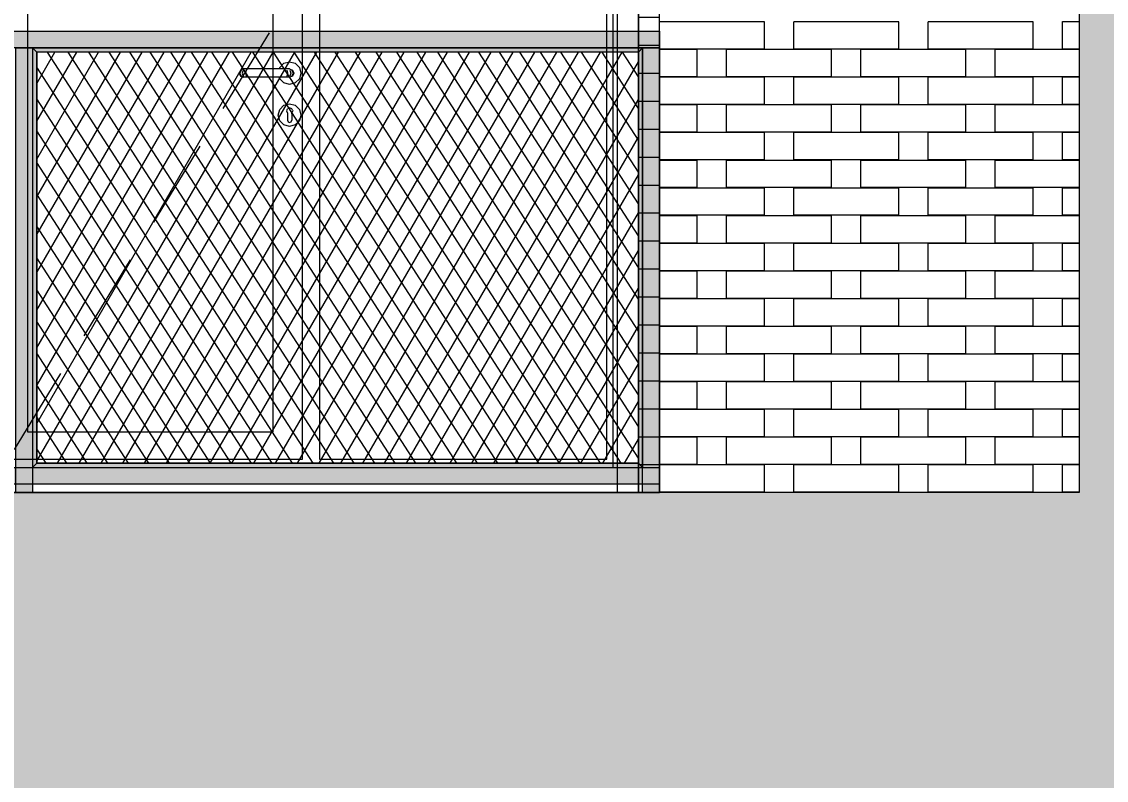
# Model space of a CAD drawing. Header units: millimetres. Extents: x 476244520 to 476657119, y 4620824743 to 4621446928.
# Drawn here: x 476550810 to 476553393, y 4621075260 to 4621077068 of the extents above; entities that cross this region are included whole.
import ezdxf

# ---------------------------------------------------------------- set-up
doc = ezdxf.new("R2010")
doc.units = ezdxf.units.MM
doc.header["$MEASUREMENT"] = 0
doc.linetypes.add('Hidden Line', pattern=[317.5, 211.666667, -105.833333])
for name, color, linetype, lineweight in [('2D Drafting - General_Pen_No__30_Pen_No__9_Pen_No__9_Pen_No__253', 252, 'Continuous', 0), ('2D Drafting - General_Pen_No__30_Pen_No__9_Pen_No__9_Pen_No__7', 7, 'Continuous', 0), ('2D Drafting - General_Pen_No__7_Pen_No__7', 7, 'Continuous', 0), ('New_2D Drafting - General_Pen_No__30_Pen_No__9_Pen_No__9_Pen_No__255', 255, 'Continuous', 0), ('New_2D Drafting - General_Pen_No__30_Pen_No__9_Pen_No__9_Pen_No__7', 7, 'Continuous', 0), ('New_2D Drafting - General_Pen_No__4', 7, 'Continuous', 0), ('New_2D Drafting - General_Pen_No__7', 7, 'Continuous', 0), ('New_Structural - Bearing_Pen_No__250', 7, 'Continuous', 0), ('Structural - Bearing_Pen_No__250', 7, 'Continuous', 0), ('zoma_Pen_No__142', 142, 'Continuous', 0)]:
    doc.layers.add(name, color=color, linetype=linetype, lineweight=lineweight)
doc.layers.add('zoma', color=7, linetype='Continuous')
doc.styles.add('GENERATED_STYLE_2', font='arial.ttf')
doc.dimstyles.new('GENERATED_STYLE__1', dxfattribs={"dimtxt": 200, "dimasz": 64.421331, "dimexe": 0.18, "dimexo": 3, "dimgap": 0.09, "dimtad": 1, "dimtih": 1, "dimtoh": 1, "dimlfac": 0.001, "dimzin": 0, "dimdsep": 46, "dimtxsty": 'GENERATED_STYLE_2', "dimblk": 'ARROWHEAD_2', "dimblk1": 'ARROWHEAD_2', "dimblk2": 'ARROWHEAD_2', "dimcen": 0.09, "dimclrd": 142, "dimclre": 142, "dimclrt": 142, "dimadec": 0, "dimazin": 0, "dimtfac": 1, "dimtdec": 4, "dimtmove": 0, "dimatfit": 3, "dimfxl": 1, "dimtolj": 1, "dimtzin": 0, "dimarcsym": 0})

# ---------------------------------------------------------------- blocks, each defined once
blk = doc.blocks.new('*D172', base_point=(476844527.1, 4621385791))
at = {"layer": 'zoma_Pen_No__142', "color": 142, "linetype": 'Continuous', "lineweight": 0, "transparency": 16777216}
for p, q in [((476539702.8, 4621067661.4), (476539702.8, 4621067788.5)), ((476581502.8, 4621067661.4), (476581502.8, 4621067788.5)), ((476539727.3, 4621067767.3), (476539678.3, 4621067682.6)), ((476581478.3, 4621067682.6), (476581527.3, 4621067767.3)), ((476539661.3, 4621067725), (476539702.8, 4621067725)), ((476539702.8, 4621067725), (476581502.8, 4621067725)), ((476581502.8, 4621067725), (476581544.2, 4621067725))]:
    blk.add_line(p, q, dxfattribs=at)
at = {"layer": 'zoma_Pen_No__142', "color": 142, "lineweight": 0, "transparency": 16777216, "insert": (476560260.9, 4621067765), "char_height": 200, "attachment_point": 7, "style": 'GENERATED_STYLE_2'}
blk.add_mtext('\\A1;{\\pql;\\fArial CYR|b0|i0|c204|p34;41.80}', dxfattribs=at)
blk = doc.blocks.new('ARROWHEAD_2')
at = {"color": 0, "linetype": 'Continuous', "lineweight": 0}
for p, q in [((-0.378, -0.655), (0.378, 0.655)), ((0, 0), (-1, 0))]:
    blk.add_line(p, q, dxfattribs=at)

msp = doc.modelspace()

# ---------------------------------------------------------------- hatches: boundary and pattern name
at = {"layer": '2D Drafting - General_Pen_No__30_Pen_No__9_Pen_No__9_Pen_No__253', "linetype": 'Continuous', "lineweight": 0}
h = msp.add_hatch(dxfattribs=at)
h.set_pattern_fill('BRICK___RUNNING_BOND', color=252, style=0, pattern_type=2)
h.set_pattern_definition([(0, (476584677.18, 4621075479.1), (0, 66.64), []), (90, (476584677.18, 4621075479.1), (-244.8, 0), [66.64, -66.64]), (90, (476584799.58, 4621075545.74), (-244.8, 0), [66.64, -66.64])])
h.paths.add_polyline_path([(476539459.138, 4621072645.531), (476540629.005, 4621072645.531), (476540629.014, 4621075245.539), (476540629.014, 4621076667.176), (476540629.014, 4621084845.531), (476540629.014, 4621085057.885), (476540629.014, 4621085545.532), (476546429.014, 4621085545.532), (476546429.014, 4621072645.531), (476553686.976, 4621072645.531), (476553729.155, 4621072645.531), (476553729.155, 4621075945.533), (476553729.155, 4621078445.544), (476553729.155, 4621079070.057), (476553729.155, 4621085545.544), (476557529.011, 4621085545.544), (476557529.011, 4621075245.549), (476556929.206, 4621075245.549), (476556929.206, 4621070445.499), (476563929.127, 4621070445.499), (476563929.127, 4621075251.999), (476563329.323, 4621075251.999), (476563329.323, 4621085545.544), (476567129.179, 4621085545.544), (476567129.179, 4621072645.445), (476569940.806, 4621072645.445), (476569940.806, 4621072645.531), (476570829.494, 4621072645.531), (476572429.494, 4621072645.531), (476574429.014, 4621072645.531), (476574429.014, 4621085545.532), (476580229.014, 4621085545.532), (476580229.014, 4621072645.531), (476581399.049, 4621072645.531), (476581399.049, 4621085945.125), (476580317.511, 4621085945.125), (476574428.978, 4621085945.125), (476553729.155, 4621085945.125), (476546829.014, 4621085945.125), (476539459.138, 4621085945.125)])
h.paths.add_polyline_path([(476546829.014, 4621082345.544), (476546829.014, 4621084845.531), (476553329.014, 4621084845.531), (476553329.014, 4621082345.544)], flags=0)
h.paths.add_polyline_path([(476546829.014, 4621075945.533), (476546829.014, 4621078445.544), (476553329.014, 4621078445.544), (476553329.014, 4621075945.533)], flags=0)
h.paths.add_polyline_path([(476546829.014, 4621079145.544), (476546829.014, 4621081645.544), (476553329.014, 4621081645.544), (476553329.014, 4621079145.544)], flags=0)
h.paths.add_polyline_path([(476549474.939, 4621072745.581), (476549479.055, 4621072745.581), (476549479.055, 4621075245.581), (476547879.055, 4621075245.582), (476547879.055, 4621072745.581)], flags=0)
h.paths.add_polyline_path([(476559629.231, 4621083245.531), (476559629.231, 4621084845.531), (476558029.231, 4621084845.531), (476558029.231, 4621083245.531)], flags=0)
h.paths.add_polyline_path([(476559629.231, 4621073645.531), (476559629.231, 4621075245.531), (476558029.231, 4621075245.531), (476558029.231, 4621073645.531)], flags=0)
h.paths.add_polyline_path([(476558029.236, 4621076845.531), (476559629.236, 4621076845.531), (476559629.236, 4621078445.531), (476558029.236, 4621078445.531)], flags=0)
h.paths.add_polyline_path([(476559629.236, 4621080045.531), (476559629.236, 4621081645.531), (476558029.236, 4621081645.531), (476558029.236, 4621080045.531)], flags=0)
h.paths.add_polyline_path([(476559629.014, 4621071445.531), (476559629.014, 4621072045.531), (476558029.442, 4621072045.531), (476558029.442, 4621071445.531)], flags=0)
h.paths.add_polyline_path([(476561228.792, 4621078445.531), (476561228.792, 4621076845.531), (476562828.792, 4621076845.531), (476562828.792, 4621078445.531)], flags=0)
h.paths.add_polyline_path([(476561228.792, 4621080045.531), (476562828.792, 4621080045.531), (476562828.792, 4621081645.531), (476561228.792, 4621081645.531)], flags=0)
h.paths.add_polyline_path([(476561228.797, 4621084845.531), (476561228.797, 4621083245.531), (476562828.797, 4621083245.531), (476562828.797, 4621084845.531)], flags=0)
h.paths.add_polyline_path([(476562828.369, 4621071445.531), (476562828.369, 4621072045.531), (476561228.797, 4621072045.531), (476561228.797, 4621071445.531)], flags=0)
h.paths.add_polyline_path([(476561228.797, 4621073645.531), (476562828.797, 4621073645.531), (476562828.797, 4621075245.531), (476561228.797, 4621075245.531)], flags=0)
h.paths.add_polyline_path([(476568178.997, 4621081645.582), (476568178.997, 4621079145.581), (476569778.997, 4621079145.581), (476569778.997, 4621081645.581)], flags=0)
h.paths.add_polyline_path([(476569778.997, 4621075945.581), (476569778.997, 4621078445.581), (476568178.997, 4621078445.582), (476568178.997, 4621075945.581)], flags=0)
h.paths.add_polyline_path([(476568178.997, 4621082345.581), (476569778.997, 4621082345.581), (476569778.997, 4621084845.581), (476568178.997, 4621084845.582)], flags=0)
h.paths.add_polyline_path([(476571779.011, 4621084845.581), (476571779.011, 4621082345.581), (476573379.011, 4621082345.581), (476573379.011, 4621084845.582)], flags=0)
h.paths.add_polyline_path([(476571779.011, 4621081645.581), (476571779.011, 4621079145.581), (476573379.011, 4621079145.581), (476573379.011, 4621081645.582)], flags=0)
h.paths.add_polyline_path([(476571779.011, 4621075245.581), (476571779.011, 4621072745.581), (476571783.128, 4621072745.581), (476573379.011, 4621072745.581), (476573379.011, 4621075245.582)], flags=0)
h.paths.add_polyline_path([(476571779.011, 4621075945.581), (476573379.011, 4621075945.581), (476573379.011, 4621078445.582), (476571779.011, 4621078445.581)], flags=0)
h = msp.add_hatch(dxfattribs=at)
h.set_pattern_fill('BRICK___RUNNING_BOND', color=252, style=0, pattern_type=2)
h.set_pattern_definition([(0, (476585777.157, 4621075479.11), (0, 66.64), []), (90, (476585777.16, 4621075479.1), (-244.8, 0), [66.64, -66.64]), (90, (476585899.56, 4621075545.75), (-244.8, 0), [66.64, -66.64])])
h.paths.add_polyline_path([(476552279.012, 4621078445.544), (476552279.012, 4621075945.533), (476552329.001, 4621075945.533), (476552329.001, 4621078445.544)])
at = {"layer": 'New_2D Drafting - General_Pen_No__30_Pen_No__9_Pen_No__9_Pen_No__255', "linetype": 'Continuous', "lineweight": 0}
for points in [[(476552329.014, 4621077045.518), (476552329.014, 4621077005.518), (476547829.014, 4621077005.518), (476547829.014, 4621077045.518)], [(476550836.014, 4621075945.491), (476550796.014, 4621075945.491), (476550796.014, 4621077005.518), (476550836.014, 4621077005.518)], [(476550836.014, 4621076005.491), (476550846.014, 4621076015.491), (476550846.014, 4621076995.518), (476550836.014, 4621077005.518)], [(476550846.014, 4621076995.518), (476550836.014, 4621077005.518), (476552289.014, 4621077005.518), (476552279.014, 4621076995.518)], [(476552289.014, 4621076005.491), (476552279.014, 4621076015.491), (476552279.014, 4621076995.518), (476552289.014, 4621077005.518)], [(476552329.014, 4621075945.524), (476552289.014, 4621075945.524), (476552289.014, 4621077005.518), (476552329.014, 4621077005.518)], [(476552329.014, 4621076005.517), (476552329.014, 4621075965.517), (476547829.014, 4621075965.517), (476547829.014, 4621076005.517)], [(476550846.014, 4621076015.517), (476550836.014, 4621076005.517), (476552288.988, 4621076005.517), (476552278.988, 4621076015.517)]]:
    msp.add_hatch(color=255, dxfattribs=at).paths.add_polyline_path(points)
at = {"layer": 'New_2D Drafting - General_Pen_No__7', "linetype": 'Continuous', "lineweight": 0}
h = msp.add_hatch(dxfattribs=at)
h.set_pattern_fill('BATT_INSULATION', style=0, pattern_type=2)
h.set_pattern_definition([(60, (476844527.15, 4621385791.044), (-38.971143, 22.5), []), (122.833095, (476844527.15, 4621385791.044), (36.8060797, 18.75), [])])
h.paths.add_polyline_path([(476552279.014, 4621076995.518), (476550846.014, 4621076995.518), (476550846.014, 4621076015.517), (476552279.014, 4621076015.517)])

# ---------------------------------------------------------------- linework, layer by layer
at = {"layer": '2D Drafting - General_Pen_No__30_Pen_No__9_Pen_No__9_Pen_No__7', "color": 7, "linetype": 'Continuous', "lineweight": 0, "flags": 128}
for points in [[(476546829.014, 4621075945.533), (476546829.014, 4621078445.544), (476553329.014, 4621078445.544), (476553329.014, 4621075945.533)], [(476552279.012, 4621078445.544), (476552279.012, 4621075945.533), (476552329.001, 4621075945.533), (476552329.001, 4621078445.544)]]:
    msp.add_lwpolyline(points, close=True, dxfattribs=at)
at = {"layer": '2D Drafting - General_Pen_No__7_Pen_No__7', "color": 7, "linetype": 'Continuous', "lineweight": 0, "flags": 128}
msp.add_lwpolyline([(476550683.135, 4621075945.539), (476552279.018, 4621075945.544), (476552279.01, 4621078445.544), (476550679.01, 4621078445.539)], dxfattribs=at)
for points in [[(476552229.01, 4621078395.543), (476550729.01, 4621078395.538), (476550729.018, 4621075945.539), (476552229.018, 4621075945.546)], [(476552219.01, 4621078385.543), (476550739.01, 4621078385.538), (476550739.018, 4621076005.54), (476552219.018, 4621076005.546)], [(476551479.014, 4621078370.541), (476550754.01, 4621078370.538), (476550754.018, 4621076025.54), (476551479.018, 4621076025.543)], [(476552204.01, 4621078370.543), (476551519.01, 4621078370.541), (476551519.018, 4621076025.543), (476552204.018, 4621076025.545)], [(476551409.01, 4621078300.54), (476550824.01, 4621078300.538), (476550824.018, 4621076090.541), (476551409.018, 4621076090.543)]]:
    msp.add_lwpolyline(points, close=True, dxfattribs=at)
at = {"layer": '2D Drafting - General_Pen_No__7_Pen_No__7', "color": 7, "linetype": 'Hidden Line', "lineweight": 0, "flags": 128}
msp.add_lwpolyline([(476550729.01, 4621078395.538), (476551479.014, 4621077171.418), (476550729.795, 4621075946.823)], dxfattribs=at)
at = {"layer": 'New_2D Drafting - General_Pen_No__30_Pen_No__9_Pen_No__9_Pen_No__7', "color": 7, "linetype": 'Continuous', "lineweight": 0, "flags": 128}
for points in [[(476552329.014, 4621077045.518), (476552329.014, 4621077005.518), (476547829.014, 4621077005.518), (476547829.014, 4621077045.518)], [(476550836.014, 4621075945.491), (476550796.014, 4621075945.491), (476550796.014, 4621077005.518), (476550836.014, 4621077005.518)], [(476550836.014, 4621076005.491), (476550846.014, 4621076015.491), (476550846.014, 4621076995.518), (476550836.014, 4621077005.518)], [(476550846.014, 4621076995.518), (476550836.014, 4621077005.518), (476552289.014, 4621077005.518), (476552279.014, 4621076995.518)], [(476552289.014, 4621076005.491), (476552279.014, 4621076015.491), (476552279.014, 4621076995.518), (476552289.014, 4621077005.518)], [(476552329.014, 4621075945.524), (476552289.014, 4621075945.524), (476552289.014, 4621077005.518), (476552329.014, 4621077005.518)], [(476552329.014, 4621076005.517), (476552329.014, 4621075965.517), (476547829.014, 4621075965.517), (476547829.014, 4621076005.517)], [(476550846.014, 4621076015.517), (476550836.014, 4621076005.517), (476552288.988, 4621076005.517), (476552278.988, 4621076015.517)]]:
    msp.add_lwpolyline(points, close=True, dxfattribs=at)
at = {"layer": 'New_2D Drafting - General_Pen_No__4', "color": 7, "linetype": 'Continuous', "lineweight": 0, "flags": 128}
msp.add_lwpolyline([(476552279.014, 4621076995.518), (476550846.014, 4621076995.518), (476550846.014, 4621076015.517), (476552279.014, 4621076015.517)], close=True, dxfattribs=at)
at = {"layer": 'New_Structural - Bearing_Pen_No__250', "color": 7, "linetype": 'Continuous', "lineweight": 0}
for p, q in [((476552329.014, 4621077002.544), (476552329.014, 4621077067.544)), ((476552579.014, 4621077067.544), (476552329.014, 4621077067.544)), ((476552579.014, 4621077002.544), (476552579.014, 4621077067.544)), ((476552649.014, 4621077002.544), (476552649.014, 4621077067.544)), ((476552899.014, 4621077067.544), (476552649.014, 4621077067.544)), ((476552899.014, 4621077002.544), (476552899.014, 4621077067.544)), ((476552969.014, 4621077002.544), (476552969.014, 4621077067.544)), ((476553219.014, 4621077067.544), (476552969.014, 4621077067.544)), ((476553219.014, 4621077002.544), (476553219.014, 4621077067.544)), ((476553289.014, 4621077067.544), (476553289.014, 4621077068.544)), ((476553289.014, 4621077002.544), (476553289.014, 4621077067.544)), ((476553329.014, 4621077067.544), (476553289.014, 4621077067.544)), ((476552579.014, 4621077002.544), (476552329.014, 4621077002.544)), ((476552329.014, 4621076936.544), (476552329.014, 4621077001.544)), ((476552419.014, 4621077001.544), (476552329.014, 4621077001.544)), ((476552419.014, 4621076936.544), (476552419.014, 4621077001.544)), ((476552489.014, 4621076936.544), (476552489.014, 4621077001.544)), ((476552739.014, 4621077001.544), (476552489.014, 4621077001.544)), ((476552899.014, 4621077002.544), (476552649.014, 4621077002.544)), ((476552739.014, 4621076936.544), (476552739.014, 4621077001.544)), ((476552809.014, 4621076936.544), (476552809.014, 4621077001.544)), ((476553059.014, 4621077001.544), (476552809.014, 4621077001.544)), ((476553219.014, 4621077002.544), (476552969.014, 4621077002.544)), ((476553059.014, 4621076936.544), (476553059.014, 4621077001.544)), ((476553129.014, 4621076936.544), (476553129.014, 4621077001.544)), ((476553329.014, 4621077001.544), (476553129.014, 4621077001.544)), ((476553289.014, 4621077001.544), (476553289.014, 4621077002.544)), ((476553329.014, 4621077002.544), (476553289.014, 4621077002.544)), ((476551331.053, 4621076952.612), (476551328.124, 4621076945.541)), ((476551332.605, 4621076952.612), (476551329.846, 4621076945.541)), ((476551338.124, 4621076955.541), (476551331.053, 4621076952.612)), ((476551337.42, 4621076952.612), (476551335.308, 4621076945.541)), ((476551339.266, 4621076955.541), (476551338.124, 4621076955.541)), ((476551342.518, 4621076955.541), (476551339.266, 4621076955.541)), ((476551347.384, 4621076955.541), (476551342.518, 4621076955.541)), ((476551344.625, 4621076952.612), (476551343.482, 4621076945.541)), ((476551353.124, 4621076955.541), (476551347.384, 4621076955.541)), ((476551433.124, 4621076955.541), (476551353.124, 4621076955.541)), ((476551423.804, 4621076955.541), (476551424.742, 4621076959.041)), ((476551424.742, 4621076959.041), (476551434.624, 4621076968.924)), ((476551438.865, 4621076955.541), (476551433.124, 4621076955.541)), ((476551434.624, 4621076968.924), (476551448.124, 4621076972.541)), ((476551443.731, 4621076955.541), (476551438.865, 4621076955.541)), ((476551441.624, 4621076952.612), (476551442.767, 4621076945.541)), ((476551446.983, 4621076955.541), (476551443.731, 4621076955.541)), ((476551448.124, 4621076955.541), (476551446.983, 4621076955.541)), ((476551448.124, 4621076972.541), (476551461.624, 4621076968.924)), ((476551448.124, 4621076955.541), (476551455.195, 4621076952.613)), ((476551448.829, 4621076952.613), (476551450.941, 4621076945.541)), ((476551453.643, 4621076952.613), (476551456.402, 4621076945.541)), ((476551455.195, 4621076952.613), (476551458.124, 4621076945.541)), ((476551461.624, 4621076968.924), (476551471.507, 4621076959.042)), ((476551471.507, 4621076959.042), (476551475.124, 4621076945.542)), ((476551328.124, 4621076945.541), (476551331.053, 4621076938.47)), ((476551329.846, 4621076945.541), (476551332.605, 4621076938.47)), ((476551331.053, 4621076938.47), (476551338.124, 4621076935.541)), ((476551335.308, 4621076945.541), (476551337.42, 4621076938.47)), ((476551339.266, 4621076935.541), (476551338.124, 4621076935.541)), ((476551342.518, 4621076935.541), (476551339.266, 4621076935.541)), ((476551347.384, 4621076935.541), (476551342.518, 4621076935.541)), ((476551343.482, 4621076945.541), (476551344.625, 4621076938.47)), ((476551353.124, 4621076935.541), (476551347.384, 4621076935.541)), ((476551433.124, 4621076935.541), (476551353.124, 4621076935.541)), ((476551424.742, 4621076932.041), (476551423.804, 4621076935.541)), ((476551434.625, 4621076922.159), (476551424.742, 4621076932.041)), ((476551438.865, 4621076935.541), (476551433.124, 4621076935.541)), ((476551448.125, 4621076918.541), (476551434.625, 4621076922.159)), ((476551443.731, 4621076935.541), (476551438.865, 4621076935.541)), ((476551442.767, 4621076945.541), (476551441.624, 4621076938.47)), ((476551446.983, 4621076935.541), (476551443.731, 4621076935.541)), ((476551448.124, 4621076935.541), (476551446.983, 4621076935.541)), ((476551455.196, 4621076938.47), (476551448.124, 4621076935.541)), ((476551461.625, 4621076922.159), (476551448.125, 4621076918.541)), ((476551450.941, 4621076945.541), (476551448.829, 4621076938.47)), ((476551456.402, 4621076945.541), (476551453.643, 4621076938.47)), ((476551458.124, 4621076945.541), (476551455.196, 4621076938.47)), ((476551471.507, 4621076932.042), (476551461.625, 4621076922.159)), ((476551475.124, 4621076945.542), (476551471.507, 4621076932.042)), ((476552419.014, 4621076936.544), (476552329.014, 4621076936.544)), ((476552329.014, 4621076870.544), (476552329.014, 4621076935.544)), ((476552579.014, 4621076935.544), (476552329.014, 4621076935.544)), ((476552739.014, 4621076936.544), (476552489.014, 4621076936.544)), ((476552579.014, 4621076870.544), (476552579.014, 4621076935.544)), ((476552649.014, 4621076870.544), (476552649.014, 4621076935.544)), ((476552899.014, 4621076935.544), (476552649.014, 4621076935.544)), ((476553059.014, 4621076936.544), (476552809.014, 4621076936.544)), ((476552899.014, 4621076870.544), (476552899.014, 4621076935.544)), ((476552969.014, 4621076870.544), (476552969.014, 4621076935.544)), ((476553219.014, 4621076935.544), (476552969.014, 4621076935.544)), ((476553329.014, 4621076936.544), (476553129.014, 4621076936.544)), ((476553219.014, 4621076870.544), (476553219.014, 4621076935.544)), ((476553289.014, 4621076935.544), (476553289.014, 4621076936.544)), ((476553289.014, 4621076870.544), (476553289.014, 4621076935.544)), ((476553329.014, 4621076935.544), (476553289.014, 4621076935.544)), ((476551434.625, 4621076868.924), (476551448.125, 4621076872.541)), ((476551448.125, 4621076872.541), (476551461.625, 4621076868.924)), ((476552579.014, 4621076870.544), (476552329.014, 4621076870.544)), ((476552899.014, 4621076870.544), (476552649.014, 4621076870.544)), ((476553219.014, 4621076870.544), (476552969.014, 4621076870.544)), ((476553289.014, 4621076869.544), (476553289.014, 4621076870.544)), ((476553329.014, 4621076870.544), (476553289.014, 4621076870.544)), ((476551421.125, 4621076845.541), (476551424.742, 4621076859.041)), ((476551424.742, 4621076832.041), (476551421.125, 4621076845.541)), ((476551424.742, 4621076859.041), (476551434.625, 4621076868.924)), ((476551441.405, 4621076857.181), (476551440.657, 4621076855.234)), ((476551440.657, 4621076855.234), (476551443.125, 4621076849.941)), ((476551441.405, 4621076857.181), (476551442.75, 4621076860.685)), ((476551448.125, 4621076862.967), (476551442.75, 4621076860.685)), ((476551443.125, 4621076849.941), (476551443.125, 4621076848.428)), ((476551443.125, 4621076848.428), (476551443.125, 4621076845.541)), ((476551443.125, 4621076845.541), (476551443.125, 4621076842.655)), ((476551453.5, 4621076860.685), (476551448.125, 4621076862.967)), ((476551453.125, 4621076849.941), (476551455.593, 4621076855.234)), ((476551453.125, 4621076848.428), (476551453.125, 4621076849.941)), ((476551453.125, 4621076848.428), (476551453.125, 4621076845.541)), ((476551453.125, 4621076845.541), (476551453.125, 4621076842.655)), ((476551454.845, 4621076857.181), (476551453.5, 4621076860.685)), ((476551454.845, 4621076857.181), (476551455.593, 4621076855.234)), ((476551461.625, 4621076868.924), (476551471.507, 4621076859.042)), ((476551471.507, 4621076859.042), (476551475.125, 4621076845.542)), ((476551475.125, 4621076845.542), (476551471.508, 4621076832.042)), ((476552329.014, 4621076804.544), (476552329.014, 4621076869.544)), ((476552419.014, 4621076869.544), (476552329.014, 4621076869.544)), ((476552419.014, 4621076804.544), (476552419.014, 4621076869.544)), ((476552489.014, 4621076804.544), (476552489.014, 4621076869.544)), ((476552739.014, 4621076869.544), (476552489.014, 4621076869.544)), ((476552739.014, 4621076804.544), (476552739.014, 4621076869.544)), ((476552809.014, 4621076804.544), (476552809.014, 4621076869.544)), ((476553059.014, 4621076869.544), (476552809.014, 4621076869.544)), ((476553059.014, 4621076804.544), (476553059.014, 4621076869.544)), ((476553129.014, 4621076804.544), (476553129.014, 4621076869.544)), ((476553329.014, 4621076869.544), (476553129.014, 4621076869.544)), ((476551434.625, 4621076822.159), (476551424.742, 4621076832.041)), ((476551448.125, 4621076818.541), (476551434.625, 4621076822.159)), ((476551443.125, 4621076842.655), (476551443.125, 4621076836.881)), ((476551443.125, 4621076836.881), (476551443.125, 4621076833.041)), ((476551443.125, 4621076833.041), (476551444.589, 4621076829.506)), ((476551444.589, 4621076829.506), (476551448.125, 4621076828.041)), ((476551448.125, 4621076828.041), (476551451.66, 4621076829.506)), ((476551461.625, 4621076822.159), (476551448.125, 4621076818.541)), ((476551451.66, 4621076829.506), (476551453.125, 4621076833.041)), ((476551453.125, 4621076842.655), (476551453.125, 4621076836.881)), ((476551453.125, 4621076836.881), (476551453.125, 4621076833.041)), ((476551471.508, 4621076832.042), (476551461.625, 4621076822.159)), ((476552419.014, 4621076804.544), (476552329.014, 4621076804.544)), ((476552329.014, 4621076738.544), (476552329.014, 4621076803.544)), ((476552579.014, 4621076803.544), (476552329.014, 4621076803.544)), ((476552739.014, 4621076804.544), (476552489.014, 4621076804.544)), ((476552579.014, 4621076738.544), (476552579.014, 4621076803.544)), ((476552649.014, 4621076738.544), (476552649.014, 4621076803.544)), ((476552899.014, 4621076803.544), (476552649.014, 4621076803.544)), ((476553059.014, 4621076804.544), (476552809.014, 4621076804.544)), ((476552899.014, 4621076738.544), (476552899.014, 4621076803.544)), ((476552969.014, 4621076738.544), (476552969.014, 4621076803.544)), ((476553219.014, 4621076803.544), (476552969.014, 4621076803.544)), ((476553329.014, 4621076804.544), (476553129.014, 4621076804.544)), ((476553219.014, 4621076738.544), (476553219.014, 4621076803.544)), ((476553289.014, 4621076803.544), (476553289.014, 4621076804.544)), ((476553289.014, 4621076738.544), (476553289.014, 4621076803.544)), ((476553329.014, 4621076803.544), (476553289.014, 4621076803.544)), ((476552579.014, 4621076738.544), (476552329.014, 4621076738.544)), ((476552329.014, 4621076672.544), (476552329.014, 4621076737.544)), ((476552419.014, 4621076737.544), (476552329.014, 4621076737.544)), ((476552419.014, 4621076672.544), (476552419.014, 4621076737.544)), ((476552489.014, 4621076672.544), (476552489.014, 4621076737.544)), ((476552739.014, 4621076737.544), (476552489.014, 4621076737.544)), ((476552899.014, 4621076738.544), (476552649.014, 4621076738.544)), ((476552739.014, 4621076672.544), (476552739.014, 4621076737.544)), ((476552809.014, 4621076672.544), (476552809.014, 4621076737.544)), ((476553059.014, 4621076737.544), (476552809.014, 4621076737.544)), ((476553219.014, 4621076738.544), (476552969.014, 4621076738.544)), ((476553059.014, 4621076672.544), (476553059.014, 4621076737.544)), ((476553129.014, 4621076672.544), (476553129.014, 4621076737.544)), ((476553329.014, 4621076737.544), (476553129.014, 4621076737.544)), ((476553289.014, 4621076737.544), (476553289.014, 4621076738.544)), ((476553329.014, 4621076738.544), (476553289.014, 4621076738.544)), ((476552419.014, 4621076672.544), (476552329.014, 4621076672.544)), ((476552329.014, 4621076606.544), (476552329.014, 4621076671.544)), ((476552579.014, 4621076671.544), (476552329.014, 4621076671.544)), ((476552739.014, 4621076672.544), (476552489.014, 4621076672.544)), ((476552579.014, 4621076606.544), (476552579.014, 4621076671.544)), ((476552649.014, 4621076606.544), (476552649.014, 4621076671.544)), ((476552899.014, 4621076671.544), (476552649.014, 4621076671.544)), ((476553059.014, 4621076672.544), (476552809.014, 4621076672.544)), ((476552899.014, 4621076606.544), (476552899.014, 4621076671.544)), ((476552969.014, 4621076606.544), (476552969.014, 4621076671.544)), ((476553219.014, 4621076671.544), (476552969.014, 4621076671.544)), ((476553329.014, 4621076672.544), (476553129.014, 4621076672.544)), ((476553219.014, 4621076606.544), (476553219.014, 4621076671.544)), ((476553289.014, 4621076671.544), (476553289.014, 4621076672.544)), ((476553289.014, 4621076606.544), (476553289.014, 4621076671.544)), ((476553329.014, 4621076671.544), (476553289.014, 4621076671.544)), ((476552579.014, 4621076606.544), (476552329.014, 4621076606.544)), ((476552329.014, 4621076540.544), (476552329.014, 4621076605.544)), ((476552419.014, 4621076605.544), (476552329.014, 4621076605.544)), ((476552419.014, 4621076540.544), (476552419.014, 4621076605.544)), ((476552489.014, 4621076540.544), (476552489.014, 4621076605.544)), ((476552739.014, 4621076605.544), (476552489.014, 4621076605.544)), ((476552899.014, 4621076606.544), (476552649.014, 4621076606.544)), ((476552739.014, 4621076540.544), (476552739.014, 4621076605.544)), ((476552809.014, 4621076540.544), (476552809.014, 4621076605.544)), ((476553059.014, 4621076605.544), (476552809.014, 4621076605.544)), ((476553219.014, 4621076606.544), (476552969.014, 4621076606.544)), ((476553059.014, 4621076540.544), (476553059.014, 4621076605.544)), ((476553129.014, 4621076540.544), (476553129.014, 4621076605.544)), ((476553329.014, 4621076605.544), (476553129.014, 4621076605.544)), ((476553289.014, 4621076605.544), (476553289.014, 4621076606.544)), ((476553329.014, 4621076606.544), (476553289.014, 4621076606.544)), ((476552419.014, 4621076540.544), (476552329.014, 4621076540.544)), ((476552329.014, 4621076474.544), (476552329.014, 4621076539.544)), ((476552579.014, 4621076539.544), (476552329.014, 4621076539.544)), ((476552739.014, 4621076540.544), (476552489.014, 4621076540.544)), ((476552579.014, 4621076474.544), (476552579.014, 4621076539.544)), ((476552649.014, 4621076474.544), (476552649.014, 4621076539.544)), ((476552899.014, 4621076539.544), (476552649.014, 4621076539.544)), ((476553059.014, 4621076540.544), (476552809.014, 4621076540.544)), ((476552899.014, 4621076474.544), (476552899.014, 4621076539.544)), ((476552969.014, 4621076474.544), (476552969.014, 4621076539.544)), ((476553219.014, 4621076539.544), (476552969.014, 4621076539.544)), ((476553329.014, 4621076540.544), (476553129.014, 4621076540.544)), ((476553219.014, 4621076474.544), (476553219.014, 4621076539.544)), ((476553289.014, 4621076539.544), (476553289.014, 4621076540.544)), ((476553289.014, 4621076474.544), (476553289.014, 4621076539.544)), ((476553329.014, 4621076539.544), (476553289.014, 4621076539.544)), ((476552579.014, 4621076474.544), (476552329.014, 4621076474.544)), ((476552329.014, 4621076408.544), (476552329.014, 4621076473.544)), ((476552419.014, 4621076473.544), (476552329.014, 4621076473.544)), ((476552419.014, 4621076408.544), (476552419.014, 4621076473.544)), ((476552489.014, 4621076408.544), (476552489.014, 4621076473.544)), ((476552739.014, 4621076473.544), (476552489.014, 4621076473.544)), ((476552899.014, 4621076474.544), (476552649.014, 4621076474.544)), ((476552739.014, 4621076408.544), (476552739.014, 4621076473.544)), ((476552809.014, 4621076408.544), (476552809.014, 4621076473.544)), ((476553059.014, 4621076473.544), (476552809.014, 4621076473.544)), ((476553219.014, 4621076474.544), (476552969.014, 4621076474.544)), ((476553059.014, 4621076408.544), (476553059.014, 4621076473.544)), ((476553129.014, 4621076408.544), (476553129.014, 4621076473.544)), ((476553329.014, 4621076473.544), (476553129.014, 4621076473.544)), ((476553289.014, 4621076473.544), (476553289.014, 4621076474.544)), ((476553329.014, 4621076474.544), (476553289.014, 4621076474.544)), ((476552419.014, 4621076408.544), (476552329.014, 4621076408.544)), ((476552329.014, 4621076342.544), (476552329.014, 4621076407.544)), ((476552579.014, 4621076407.544), (476552329.014, 4621076407.544)), ((476552739.014, 4621076408.544), (476552489.014, 4621076408.544)), ((476552579.014, 4621076342.544), (476552579.014, 4621076407.544)), ((476552649.014, 4621076342.544), (476552649.014, 4621076407.544)), ((476552899.014, 4621076407.544), (476552649.014, 4621076407.544)), ((476553059.014, 4621076408.544), (476552809.014, 4621076408.544)), ((476552899.014, 4621076342.544), (476552899.014, 4621076407.544)), ((476552969.014, 4621076342.544), (476552969.014, 4621076407.544)), ((476553219.014, 4621076407.544), (476552969.014, 4621076407.544)), ((476553329.014, 4621076408.544), (476553129.014, 4621076408.544)), ((476553219.014, 4621076342.544), (476553219.014, 4621076407.544)), ((476553289.014, 4621076407.544), (476553289.014, 4621076408.544)), ((476553289.014, 4621076342.544), (476553289.014, 4621076407.544)), ((476553329.014, 4621076407.544), (476553289.014, 4621076407.544)), ((476552579.014, 4621076342.544), (476552329.014, 4621076342.544)), ((476552329.014, 4621076276.544), (476552329.014, 4621076341.544)), ((476552419.014, 4621076341.544), (476552329.014, 4621076341.544)), ((476552419.014, 4621076276.544), (476552419.014, 4621076341.544)), ((476552489.014, 4621076276.544), (476552489.014, 4621076341.544)), ((476552739.014, 4621076341.544), (476552489.014, 4621076341.544)), ((476552899.014, 4621076342.544), (476552649.014, 4621076342.544)), ((476552739.014, 4621076276.544), (476552739.014, 4621076341.544)), ((476552809.014, 4621076276.544), (476552809.014, 4621076341.544)), ((476553059.014, 4621076341.544), (476552809.014, 4621076341.544)), ((476553219.014, 4621076342.544), (476552969.014, 4621076342.544)), ((476553059.014, 4621076276.544), (476553059.014, 4621076341.544)), ((476553129.014, 4621076276.544), (476553129.014, 4621076341.544)), ((476553329.014, 4621076341.544), (476553129.014, 4621076341.544)), ((476553289.014, 4621076341.544), (476553289.014, 4621076342.544)), ((476553329.014, 4621076342.544), (476553289.014, 4621076342.544)), ((476552419.014, 4621076276.544), (476552329.014, 4621076276.544)), ((476552739.014, 4621076276.544), (476552489.014, 4621076276.544)), ((476553059.014, 4621076276.544), (476552809.014, 4621076276.544)), ((476553329.014, 4621076276.544), (476553129.014, 4621076276.544)), ((476553289.014, 4621076275.544), (476553289.014, 4621076276.544)), ((476552329.014, 4621076210.544), (476552329.014, 4621076275.544)), ((476552579.014, 4621076275.544), (476552329.014, 4621076275.544)), ((476552579.014, 4621076210.544), (476552579.014, 4621076275.544)), ((476552649.014, 4621076210.544), (476552649.014, 4621076275.544)), ((476552899.014, 4621076275.544), (476552649.014, 4621076275.544)), ((476552899.014, 4621076210.544), (476552899.014, 4621076275.544)), ((476552969.014, 4621076210.544), (476552969.014, 4621076275.544)), ((476553219.014, 4621076275.544), (476552969.014, 4621076275.544)), ((476553219.014, 4621076210.544), (476553219.014, 4621076275.544)), ((476553289.014, 4621076210.544), (476553289.014, 4621076275.544)), ((476553329.014, 4621076275.544), (476553289.014, 4621076275.544)), ((476552579.014, 4621076210.544), (476552329.014, 4621076210.544)), ((476552329.014, 4621076144.544), (476552329.014, 4621076209.544)), ((476552419.014, 4621076209.544), (476552329.014, 4621076209.544)), ((476552419.014, 4621076144.544), (476552419.014, 4621076209.544)), ((476552489.014, 4621076144.544), (476552489.014, 4621076209.544)), ((476552739.014, 4621076209.544), (476552489.014, 4621076209.544)), ((476552899.014, 4621076210.544), (476552649.014, 4621076210.544)), ((476552739.014, 4621076144.544), (476552739.014, 4621076209.544)), ((476552809.014, 4621076144.544), (476552809.014, 4621076209.544)), ((476553059.014, 4621076209.544), (476552809.014, 4621076209.544)), ((476553219.014, 4621076210.544), (476552969.014, 4621076210.544)), ((476553059.014, 4621076144.544), (476553059.014, 4621076209.544)), ((476553129.014, 4621076144.544), (476553129.014, 4621076209.544)), ((476553329.014, 4621076209.544), (476553129.014, 4621076209.544)), ((476553289.014, 4621076209.544), (476553289.014, 4621076210.544)), ((476553329.014, 4621076210.544), (476553289.014, 4621076210.544)), ((476552419.014, 4621076144.544), (476552329.014, 4621076144.544)), ((476552329.014, 4621076078.544), (476552329.014, 4621076143.544)), ((476552579.014, 4621076143.544), (476552329.014, 4621076143.544)), ((476552739.014, 4621076144.544), (476552489.014, 4621076144.544)), ((476552579.014, 4621076078.544), (476552579.014, 4621076143.544)), ((476552649.014, 4621076078.544), (476552649.014, 4621076143.544)), ((476552899.014, 4621076143.544), (476552649.014, 4621076143.544)), ((476553059.014, 4621076144.544), (476552809.014, 4621076144.544)), ((476552899.014, 4621076078.544), (476552899.014, 4621076143.544)), ((476552969.014, 4621076078.544), (476552969.014, 4621076143.544)), ((476553219.014, 4621076143.544), (476552969.014, 4621076143.544)), ((476553329.014, 4621076144.544), (476553129.014, 4621076144.544)), ((476553219.014, 4621076078.544), (476553219.014, 4621076143.544)), ((476553289.014, 4621076143.544), (476553289.014, 4621076144.544)), ((476553289.014, 4621076078.544), (476553289.014, 4621076143.544)), ((476553329.014, 4621076143.544), (476553289.014, 4621076143.544)), ((476552579.014, 4621076078.544), (476552329.014, 4621076078.544)), ((476552329.014, 4621076012.544), (476552329.014, 4621076077.544)), ((476552419.014, 4621076077.544), (476552329.014, 4621076077.544)), ((476552419.014, 4621076012.544), (476552419.014, 4621076077.544)), ((476552489.014, 4621076012.544), (476552489.014, 4621076077.544)), ((476552739.014, 4621076077.544), (476552489.014, 4621076077.544)), ((476552899.014, 4621076078.544), (476552649.014, 4621076078.544)), ((476552739.014, 4621076012.544), (476552739.014, 4621076077.544)), ((476552809.014, 4621076012.544), (476552809.014, 4621076077.544)), ((476553059.014, 4621076077.544), (476552809.014, 4621076077.544)), ((476553219.014, 4621076078.544), (476552969.014, 4621076078.544)), ((476553059.014, 4621076012.544), (476553059.014, 4621076077.544)), ((476553129.014, 4621076012.544), (476553129.014, 4621076077.544)), ((476553329.014, 4621076077.544), (476553129.014, 4621076077.544)), ((476553289.014, 4621076077.544), (476553289.014, 4621076078.544)), ((476553329.014, 4621076078.544), (476553289.014, 4621076078.544)), ((476552419.014, 4621076012.544), (476552329.014, 4621076012.544)), ((476552329.014, 4621075946.544), (476552329.014, 4621076011.544)), ((476552579.014, 4621076011.544), (476552329.014, 4621076011.544)), ((476552739.014, 4621076012.544), (476552489.014, 4621076012.544)), ((476552579.014, 4621075946.544), (476552579.014, 4621076011.544)), ((476552649.014, 4621075946.544), (476552649.014, 4621076011.544)), ((476552899.014, 4621076011.544), (476552649.014, 4621076011.544)), ((476553059.014, 4621076012.544), (476552809.014, 4621076012.544)), ((476552899.014, 4621075946.544), (476552899.014, 4621076011.544)), ((476552969.014, 4621075946.544), (476552969.014, 4621076011.544)), ((476553219.014, 4621076011.544), (476552969.014, 4621076011.544)), ((476553329.014, 4621076012.544), (476553129.014, 4621076012.544)), ((476553219.014, 4621075946.544), (476553219.014, 4621076011.544)), ((476553289.014, 4621076011.544), (476553289.014, 4621076012.544)), ((476553289.014, 4621075946.544), (476553289.014, 4621076011.544)), ((476553329.014, 4621076011.544), (476553289.014, 4621076011.544)), ((476552579.014, 4621075946.544), (476552329.014, 4621075946.544)), ((476552899.014, 4621075946.544), (476552649.014, 4621075946.544)), ((476553219.014, 4621075946.544), (476552969.014, 4621075946.544)), ((476553289.014, 4621075945.544), (476553289.014, 4621075946.544)), ((476553329.014, 4621075946.544), (476553289.014, 4621075946.544))]:
    msp.add_line(p, q, dxfattribs=at)
at = {"layer": 'Structural - Bearing_Pen_No__250', "color": 7, "linetype": 'Continuous', "lineweight": 0}
for p, q in [((476553329.014, 4621077067.544), (476553329.014, 4621077068.544)), ((476552329.014, 4621077001.544), (476552329.014, 4621077002.544)), ((476553329.014, 4621077001.544), (476553329.014, 4621077002.544)), ((476552329.014, 4621076935.544), (476552329.014, 4621076936.544)), ((476553329.014, 4621076935.544), (476553329.014, 4621076936.544)), ((476552329.014, 4621076869.544), (476552329.014, 4621076870.544)), ((476553329.014, 4621076869.544), (476553329.014, 4621076870.544)), ((476552329.014, 4621076803.544), (476552329.014, 4621076804.544)), ((476553329.014, 4621076803.544), (476553329.014, 4621076804.544)), ((476552329.014, 4621076737.544), (476552329.014, 4621076738.544)), ((476553329.014, 4621076737.544), (476553329.014, 4621076738.544)), ((476552329.014, 4621076671.544), (476552329.014, 4621076672.544)), ((476553329.014, 4621076671.544), (476553329.014, 4621076672.544)), ((476552329.014, 4621076605.544), (476552329.014, 4621076606.544)), ((476553329.014, 4621076605.544), (476553329.014, 4621076606.544)), ((476552329.014, 4621076539.544), (476552329.014, 4621076540.544)), ((476553329.014, 4621076539.544), (476553329.014, 4621076540.544)), ((476552329.014, 4621076473.544), (476552329.014, 4621076474.544)), ((476553329.014, 4621076473.544), (476553329.014, 4621076474.544)), ((476552329.014, 4621076407.544), (476552329.014, 4621076408.544)), ((476553329.014, 4621076407.544), (476553329.014, 4621076408.544)), ((476552329.014, 4621076341.544), (476552329.014, 4621076342.544)), ((476553329.014, 4621076341.544), (476553329.014, 4621076342.544)), ((476552329.014, 4621076275.544), (476552329.014, 4621076276.544)), ((476553329.014, 4621076275.544), (476553329.014, 4621076276.544)), ((476552329.014, 4621076209.544), (476552329.014, 4621076210.544)), ((476553329.014, 4621076209.544), (476553329.014, 4621076210.544)), ((476552329.014, 4621076143.544), (476552329.014, 4621076144.544)), ((476553329.014, 4621076143.544), (476553329.014, 4621076144.544)), ((476552329.014, 4621076077.544), (476552329.014, 4621076078.544)), ((476553329.014, 4621076077.544), (476553329.014, 4621076078.544)), ((476552329.014, 4621076011.544), (476552329.014, 4621076012.544)), ((476553329.014, 4621076011.544), (476553329.014, 4621076012.544)), ((476553329.014, 4621075945.544), (476553329.014, 4621075946.544))]:
    msp.add_line(p, q, dxfattribs=at)

# ---------------------------------------------------------------- dimensions: what is measured, and where the dimension line sits
at = {"layer": 'zoma', "color": 142, "linetype": 'Continuous', "lineweight": 0}
dim = msp.add_linear_dim(base=(476581502.797, 4621067724.959), p1=(476539702.797, 4621076325.506), p2=(476581502.797, 4621078287.446), dimstyle='GENERATED_STYLE__1', dxfattribs=at)
dim.commit()
dim.dimension.update_dxf_attribs({"geometry": '*D172', "text_midpoint": (476560596.855, 4621067864.959), "dimtype": 160})

doc.saveas('drawing.dxf')
